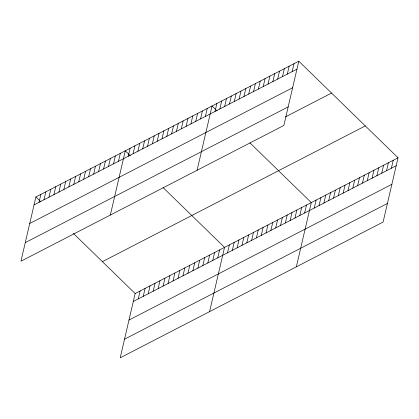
<?xml version="1.0" encoding="UTF-8"?>
<svg xmlns="http://www.w3.org/2000/svg" width="419" height="419" viewBox="0 0 419 419"><rect width="100%" height="100%" fill="white"/><g stroke="black" fill="none" stroke-linecap="round" stroke-linejoin="round"><path stroke-width="0.63" d="M298.799 61.205L35.903 196.951L20.95 261.215L283.846 125.464L298.799 61.205L398.05 157.785L383.097 222.049L120.201 357.795L135.154 293.536L398.05 157.785M39.025 202.325L40.868 194.39M43.99 199.763L45.833 191.823M48.955 197.197L50.804 189.262M53.92 194.636L55.769 186.696M58.885 192.07L60.734 184.135M63.85 189.503L65.699 181.568M68.816 186.942L70.664 179.002M73.781 184.376L75.63 176.441M78.751 181.815L80.595 173.875M83.716 179.248L85.56 171.313M88.681 176.687L90.53 168.747M93.647 174.121L95.495 166.186M98.612 171.56L100.46 163.62M103.577 168.993L105.426 161.053M108.542 166.427L110.391 158.492M113.512 163.866L115.356 155.926M118.477 161.299L120.321 153.364M110.333 215.057L125.286 150.798L130.293 155.669M128.261 156.25L130.11 148.31M133.08 153.757L134.928 145.822M137.898 151.269L139.747 143.335M142.722 148.782L144.565 140.842M147.54 146.294L149.389 138.354M152.359 143.806L154.208 135.866M157.177 141.313L159.026 133.378M162.001 138.825L163.845 130.89M166.82 136.337L168.668 128.403M171.638 133.85L173.487 125.91M176.457 131.362L178.305 123.422M138.27 298.909L140.119 290.969M181.28 128.874L183.124 120.934M143.24 296.343L145.084 288.408M186.099 126.381L187.948 118.446M148.206 293.777L150.049 285.842M190.917 123.893L192.766 115.958M153.171 291.215L155.02 283.275M195.736 121.405L197.585 113.47M158.136 288.649L159.985 280.714M200.56 118.917L202.403 110.977M163.101 286.088L164.95 278.148M205.378 116.43L207.227 108.49M168.066 283.522L169.915 275.587M197.092 170.261L212.045 106.002L217.047 110.873M173.031 280.96L174.88 273.02M215.015 111.449L216.864 103.514M177.996 278.394L179.845 270.459M219.839 108.961L221.682 101.026M182.967 275.833L184.81 267.893M224.657 106.473L226.506 98.538M187.932 273.267L189.776 265.327M229.476 103.985L231.325 96.045M192.897 270.7L194.746 262.765M234.294 101.498L236.143 93.557M197.862 268.139L199.711 260.199M239.118 99.01L240.962 91.07M202.827 265.573L204.676 257.638M243.937 96.517L245.78 88.582M207.793 263.012L209.641 255.071M248.755 94.029L250.604 86.094M212.758 260.445L214.607 252.51M253.574 91.541L255.422 83.606M217.728 257.884L219.572 249.944M258.397 89.053L260.241 81.113M209.584 311.642L224.537 247.378L163.195 187.686M263.216 86.565L265.059 78.625M227.512 252.83L229.361 244.89M268.034 84.078L269.883 76.138M232.33 250.342L234.179 242.402M272.853 81.585L274.702 73.65M237.149 247.849L238.998 239.914M277.671 79.097L279.52 71.162M241.973 245.361L243.816 237.426M282.495 76.609L284.339 68.674M246.791 242.873L248.64 234.939M287.314 74.121L289.162 66.181M251.61 240.386L253.458 232.445M292.132 71.633L293.981 63.693M256.428 237.898L258.277 229.958M261.252 235.41L263.095 227.47M266.07 232.917L267.914 224.982M270.889 230.429L272.738 222.494M275.707 227.941L277.556 220.006M280.531 225.453L282.375 217.513M285.349 222.966L287.193 215.026M290.168 220.478L292.017 212.538M294.986 217.985L296.835 210.05M299.81 215.497L301.654 207.562M304.629 213.009L306.472 205.074M296.343 266.845L311.296 202.581L249.954 142.889M314.266 208.034L316.115 200.093M319.084 205.546L320.933 197.606M323.908 203.053L325.752 195.118M328.726 200.565L330.575 192.63M333.545 198.077L335.394 190.142M338.363 195.589L340.212 187.649M343.187 193.101L345.031 185.161M348.006 190.614L349.855 182.674M352.824 188.121L354.673 180.186M357.643 185.633L359.492 177.698M362.466 183.145L364.31 175.21M367.285 180.657L369.134 172.717M372.103 178.169L373.952 170.229M376.922 175.681L378.771 167.741M381.746 173.188L383.589 165.254M386.564 170.701L388.413 162.766M391.383 168.213L393.232 160.278M34.054 204.891L296.951 69.145M29.733 223.479L292.63 87.728M25.276 242.627L288.172 106.882M285.496 116.859L331.555 93.076M102.404 261.66L365.3 125.915M133.305 301.471L396.201 165.725M128.984 320.058L391.88 184.313M124.527 339.207L387.423 203.461M35.903 196.951L40.91 201.822M73.341 233.383L135.154 293.536"/></g></svg>
